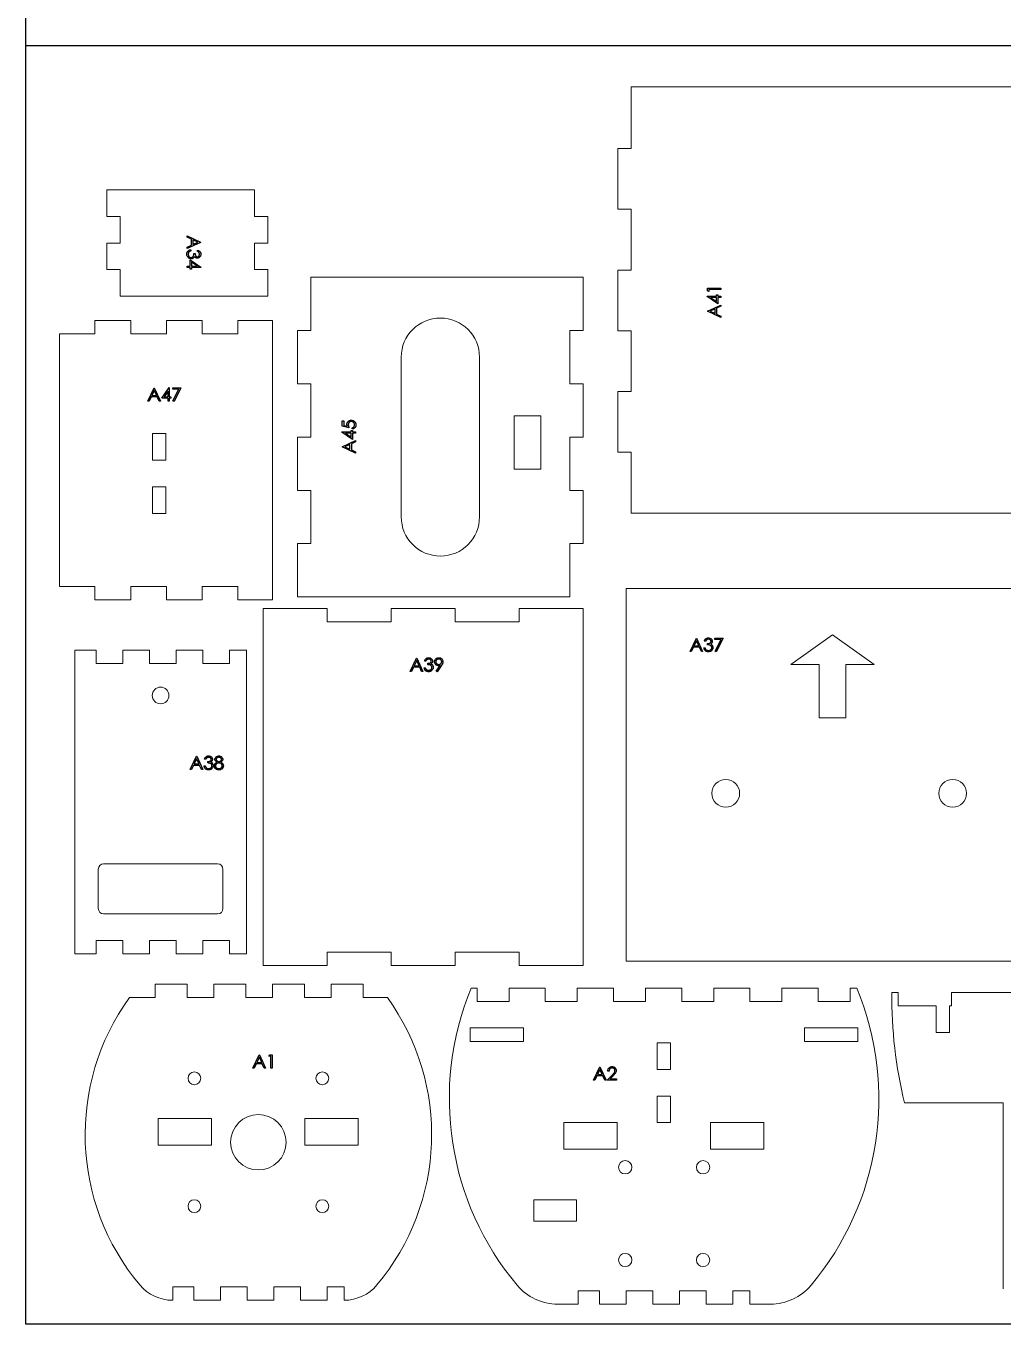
# Model space of a CAD drawing. Header units: inches. Extents: x -8.2 to 63.9, y 0 to 24.
# Drawn here: x 0 to 9.16, y 0 to 12.18 of the extents above; entities that cross this region are included whole.
import ezdxf

# ---------------------------------------------------------------- set-up
doc = ezdxf.new("R2010")
doc.units = ezdxf.units.IN
doc.header["$MEASUREMENT"] = 0

msp = doc.modelspace()

# ---------------------------------------------------------------- linework, layer by layer
for p, q in [((0, 0), (0, 24)), ((0, 12), (48, 12)), ((48, 0), (0, 0))]:
    msp.add_line(p, q)
at = {"color": 1, "linetype": 'Continuous', "lineweight": 15}
for p, q in [((5.677, 11.611), (5.677, 11.031)), ((9.597, 11.611), (5.677, 11.611)), ((5.677, 11.031), (5.552, 11.031)), ((5.552, 10.462), (5.552, 11.031)), ((0.76, 10.645), (2.145, 10.645)), ((0.76, 10.395), (0.76, 10.645)), ((2.145, 10.395), (2.145, 10.645)), ((0.76, 10.395), (0.885, 10.395)), ((0.885, 10.395), (0.885, 10.145)), ((2.27, 10.395), (2.145, 10.395)), ((2.27, 10.395), (2.27, 10.145)), ((5.552, 10.462), (5.677, 10.462)), ((5.677, 10.462), (5.677, 9.891)), ((0.76, 9.895), (0.76, 10.145)), ((0.885, 10.145), (0.76, 10.145)), ((2.145, 10.145), (2.27, 10.145)), ((2.145, 9.895), (2.145, 10.145)), ((0.76, 9.895), (0.885, 9.895)), ((0.885, 9.895), (0.885, 9.645)), ((2.27, 9.895), (2.145, 9.895)), ((2.27, 9.895), (2.27, 9.645)), ((5.677, 9.891), (5.552, 9.891)), ((5.552, 9.322), (5.552, 9.891)), ((2.673, 9.824), (2.673, 9.324)), ((5.225, 9.824), (2.673, 9.824)), ((5.225, 9.824), (5.225, 9.324)), ((0.885, 9.645), (2.27, 9.645)), ((0.647, 9.417), (0.647, 9.292)), ((0.647, 9.417), (0.983, 9.417)), ((0.983, 9.292), (0.983, 9.417)), ((1.317, 9.417), (1.317, 9.292)), ((1.317, 9.417), (1.653, 9.417)), ((1.653, 9.292), (1.653, 9.417)), ((1.987, 9.417), (1.987, 9.292)), ((1.987, 9.417), (2.313, 9.417)), ((2.313, 9.417), (2.313, 6.796)), ((0.313, 9.292), (0.313, 6.921)), ((0.647, 9.292), (0.313, 9.292)), ((1.317, 9.292), (0.983, 9.292)), ((1.987, 9.292), (1.653, 9.292)), ((2.673, 9.324), (2.548, 9.324)), ((2.548, 8.824), (2.548, 9.324)), ((5.1, 9.324), (5.225, 9.324)), ((5.1, 8.824), (5.1, 9.324)), ((5.552, 9.322), (5.677, 9.322)), ((5.677, 9.322), (5.677, 8.751)), ((3.519, 7.574), (3.519, 9.074)), ((4.254, 9.074), (4.254, 7.574)), ((2.548, 8.824), (2.673, 8.824)), ((2.673, 8.824), (2.673, 8.324)), ((5.225, 8.824), (5.1, 8.824)), ((5.225, 8.824), (5.225, 8.324)), ((5.677, 8.751), (5.552, 8.751)), ((5.552, 8.182), (5.552, 8.751)), ((4.83, 8.522), (4.58, 8.522)), ((4.58, 8.522), (4.58, 8.022)), ((4.83, 8.022), (4.83, 8.522)), ((1.311, 8.356), (1.186, 8.356)), ((1.186, 8.356), (1.186, 8.106)), ((1.311, 8.106), (1.311, 8.356)), ((2.673, 8.324), (2.548, 8.324)), ((2.548, 7.824), (2.548, 8.324)), ((5.1, 8.324), (5.225, 8.324)), ((5.1, 7.824), (5.1, 8.324)), ((5.552, 8.182), (5.677, 8.182)), ((5.677, 8.182), (5.677, 7.611)), ((1.186, 8.106), (1.311, 8.106)), ((4.58, 8.022), (4.83, 8.022)), ((1.311, 7.856), (1.186, 7.856)), ((1.186, 7.856), (1.186, 7.606)), ((1.311, 7.606), (1.311, 7.856)), ((2.548, 7.824), (2.673, 7.824)), ((2.673, 7.824), (2.673, 7.324)), ((5.225, 7.824), (5.1, 7.824)), ((5.225, 7.824), (5.225, 7.324)), ((1.186, 7.606), (1.311, 7.606)), ((9.597, 7.611), (5.677, 7.611)), ((2.548, 6.824), (2.548, 7.324)), ((2.673, 7.324), (2.548, 7.324)), ((5.1, 7.324), (5.225, 7.324)), ((5.1, 6.824), (5.1, 7.324)), ((0.313, 6.921), (0.647, 6.921)), ((0.647, 6.921), (0.647, 6.796)), ((0.983, 6.796), (0.983, 6.921)), ((0.983, 6.921), (1.317, 6.921)), ((1.317, 6.921), (1.317, 6.796)), ((1.653, 6.921), (1.987, 6.921)), ((1.653, 6.796), (1.653, 6.921)), ((1.987, 6.921), (1.987, 6.796)), ((5.1, 6.824), (2.548, 6.824)), ((5.629, 6.904), (5.629, 3.404)), ((9.629, 6.904), (5.629, 6.904)), ((0.647, 6.796), (0.983, 6.796)), ((1.317, 6.796), (1.653, 6.796)), ((1.987, 6.796), (2.313, 6.796)), ((2.225, 3.366), (2.225, 6.716)), ((2.225, 6.716), (2.825, 6.716)), ((2.825, 6.716), (2.825, 6.591)), ((3.425, 6.591), (3.425, 6.716)), ((3.425, 6.716), (4.025, 6.716)), ((4.025, 6.716), (4.025, 6.591)), ((4.625, 6.591), (4.625, 6.716)), ((4.625, 6.716), (5.225, 6.716)), ((5.225, 3.366), (5.225, 6.716)), ((2.825, 6.591), (3.425, 6.591)), ((4.025, 6.591), (4.625, 6.591)), ((7.564, 6.467), (7.173, 6.188)), ((7.956, 6.188), (7.564, 6.467)), ((0.458, 6.324), (0.458, 3.474)), ((0.458, 6.324), (0.658, 6.324)), ((0.658, 6.199), (0.658, 6.324)), ((0.908, 6.324), (0.908, 6.199)), ((0.908, 6.324), (1.158, 6.324)), ((1.158, 6.199), (1.158, 6.324)), ((1.408, 6.324), (1.408, 6.199)), ((1.408, 6.324), (1.658, 6.324)), ((1.658, 6.199), (1.658, 6.324)), ((1.908, 6.324), (1.908, 6.199)), ((1.908, 6.324), (2.068, 6.324)), ((2.068, 6.324), (2.068, 3.474)), ((0.908, 6.199), (0.658, 6.199)), ((1.408, 6.199), (1.158, 6.199)), ((1.908, 6.199), (1.658, 6.199)), ((7.173, 6.188), (7.439, 6.188)), ((7.439, 6.188), (7.439, 5.688)), ((7.689, 5.688), (7.689, 6.188)), ((7.689, 6.188), (7.956, 6.188)), ((7.439, 5.688), (7.689, 5.688)), ((0.678, 3.899), (0.678, 4.269)), ((0.728, 4.319), (1.798, 4.319)), ((1.848, 4.269), (1.848, 3.899)), ((1.798, 3.849), (0.728, 3.849)), ((0.658, 3.599), (0.908, 3.599)), ((0.658, 3.474), (0.658, 3.599)), ((0.908, 3.599), (0.908, 3.474)), ((1.158, 3.599), (1.408, 3.599)), ((1.158, 3.474), (1.158, 3.599)), ((1.408, 3.599), (1.408, 3.474)), ((1.658, 3.599), (1.908, 3.599)), ((1.658, 3.474), (1.658, 3.599)), ((1.908, 3.599), (1.908, 3.474)), ((0.658, 3.474), (0.458, 3.474)), ((1.158, 3.474), (0.908, 3.474)), ((1.658, 3.474), (1.408, 3.474)), ((2.068, 3.474), (1.908, 3.474)), ((3.425, 3.491), (2.825, 3.491)), ((2.825, 3.491), (2.825, 3.366)), ((3.425, 3.366), (3.425, 3.491)), ((4.625, 3.491), (4.025, 3.491)), ((4.025, 3.491), (4.025, 3.366)), ((4.625, 3.366), (4.625, 3.491)), ((2.225, 3.366), (2.825, 3.366)), ((3.425, 3.366), (4.025, 3.366)), ((4.625, 3.366), (5.225, 3.366)), ((9.629, 3.404), (5.629, 3.404)), ((1.213, 3.064), (1.213, 3.189)), ((1.513, 3.189), (1.213, 3.189)), ((1.513, 3.189), (1.513, 3.064)), ((1.763, 3.064), (1.763, 3.189)), ((2.063, 3.189), (1.763, 3.189)), ((2.063, 3.189), (2.063, 3.064)), ((2.313, 3.064), (2.313, 3.189)), ((2.613, 3.189), (2.313, 3.189)), ((2.613, 3.189), (2.613, 3.064)), ((2.863, 3.064), (2.863, 3.189)), ((3.163, 3.189), (2.863, 3.189)), ((3.163, 3.189), (3.163, 3.064)), ((0.971, 3.064), (1.213, 3.064)), ((1.513, 3.064), (1.763, 3.064)), ((2.063, 3.064), (2.313, 3.064)), ((2.613, 3.064), (2.863, 3.064)), ((3.163, 3.064), (3.39, 3.064)), ((4.231, 3.152), (4.176, 3.152)), ((4.231, 3.152), (4.231, 3.027)), ((4.531, 3.027), (4.531, 3.152)), ((4.871, 3.152), (4.531, 3.152)), ((4.871, 3.152), (4.871, 3.027)), ((5.171, 3.027), (5.171, 3.152)), ((5.511, 3.152), (5.171, 3.152)), ((5.511, 3.152), (5.511, 3.027)), ((5.811, 3.027), (5.811, 3.152)), ((6.151, 3.152), (5.811, 3.152)), ((6.151, 3.152), (6.151, 3.027)), ((6.451, 3.027), (6.451, 3.152)), ((6.791, 3.152), (6.451, 3.152)), ((6.791, 3.152), (6.791, 3.027)), ((7.091, 3.027), (7.091, 3.152)), ((7.431, 3.152), (7.091, 3.152)), ((7.431, 3.152), (7.431, 3.027)), ((7.731, 3.027), (7.731, 3.152)), ((7.794, 3.152), (7.731, 3.152)), ((8.18, 3.112), (8.122, 3.112)), ((8.18, 3.112), (8.18, 2.987)), ((8.68, 2.987), (8.68, 3.112)), ((9.27, 3.112), (8.68, 3.112)), ((4.231, 3.027), (4.531, 3.027)), ((4.871, 3.027), (5.171, 3.027)), ((5.511, 3.027), (5.811, 3.027)), ((6.151, 3.027), (6.451, 3.027)), ((6.791, 3.027), (7.091, 3.027)), ((7.431, 3.027), (7.731, 3.027)), ((8.18, 2.987), (8.537, 2.987)), ((8.537, 2.737), (8.537, 2.987)), ((8.662, 2.987), (8.662, 2.737)), ((8.662, 2.987), (8.68, 2.987)), ((4.167, 2.779), (4.667, 2.779)), ((4.167, 2.653), (4.167, 2.779)), ((4.667, 2.779), (4.667, 2.653)), ((7.304, 2.779), (7.804, 2.779)), ((7.304, 2.653), (7.304, 2.779)), ((7.804, 2.779), (7.804, 2.653)), ((8.662, 2.737), (8.537, 2.737)), ((4.667, 2.653), (4.167, 2.653)), ((6.046, 2.64), (5.921, 2.64)), ((5.921, 2.64), (5.921, 2.39)), ((6.046, 2.39), (6.046, 2.64)), ((7.804, 2.653), (7.304, 2.653)), ((5.921, 2.39), (6.046, 2.39)), ((6.046, 2.14), (5.921, 2.14)), ((5.921, 2.14), (5.921, 1.89)), ((6.046, 1.89), (6.046, 2.14)), ((9.102, 2.076), (8.24, 2.076)), ((9.165, 2.076), (9.102, 2.076)), ((9.165, 2.076), (9.165, 0.33)), ((1.741, 1.929), (1.241, 1.929)), ((1.241, 1.929), (1.241, 1.679)), ((1.741, 1.679), (1.741, 1.929)), ((3.116, 1.929), (2.616, 1.929)), ((2.616, 1.929), (2.616, 1.679)), ((3.116, 1.679), (3.116, 1.929)), ((5.046, 1.892), (5.546, 1.892)), ((5.046, 1.642), (5.046, 1.892)), ((5.546, 1.892), (5.546, 1.642)), ((5.921, 1.89), (6.046, 1.89)), ((6.421, 1.892), (6.921, 1.892)), ((6.421, 1.642), (6.421, 1.892)), ((6.921, 1.892), (6.921, 1.642)), ((1.241, 1.679), (1.741, 1.679)), ((2.616, 1.679), (3.116, 1.679)), ((5.546, 1.642), (5.046, 1.642)), ((6.921, 1.642), (6.421, 1.642)), ((5.165, 1.166), (4.765, 1.166)), ((4.765, 1.166), (4.765, 0.966)), ((5.165, 0.966), (5.165, 1.166)), ((4.765, 0.966), (5.165, 0.966)), ((1.576, 0.348), (1.376, 0.348)), ((1.376, 0.348), (1.376, 0.223)), ((1.576, 0.223), (1.576, 0.348)), ((2.075, 0.348), (1.826, 0.348)), ((1.826, 0.348), (1.826, 0.223)), ((2.075, 0.223), (2.075, 0.348)), ((2.576, 0.348), (2.326, 0.348)), ((2.326, 0.348), (2.326, 0.223)), ((2.576, 0.223), (2.576, 0.348)), ((2.985, 0.348), (2.826, 0.348)), ((2.826, 0.348), (2.826, 0.223)), ((2.985, 0.223), (2.985, 0.348)), ((5.181, 0.311), (5.381, 0.311)), ((5.181, 0.186), (5.181, 0.311)), ((5.381, 0.311), (5.381, 0.186)), ((5.631, 0.311), (5.881, 0.311)), ((5.631, 0.186), (5.631, 0.311)), ((5.881, 0.311), (5.881, 0.186)), ((6.131, 0.311), (6.381, 0.311)), ((6.131, 0.186), (6.131, 0.311)), ((6.381, 0.311), (6.381, 0.186)), ((6.631, 0.311), (6.79, 0.311)), ((6.631, 0.186), (6.631, 0.311)), ((6.79, 0.311), (6.79, 0.186)), ((1.576, 0.223), (1.826, 0.223)), ((2.075, 0.223), (2.326, 0.223)), ((2.576, 0.223), (2.826, 0.223)), ((4.988, 0.186), (5.181, 0.186)), ((5.381, 0.186), (5.631, 0.186)), ((5.881, 0.186), (6.131, 0.186)), ((6.381, 0.186), (6.631, 0.186)), ((6.79, 0.186), (6.983, 0.186))]:
    msp.add_line(p, q, dxfattribs=at)
at = {"color": 3, "linetype": 'Continuous', "flags": 128}
for points in [[(1.637, 10.151), (1.512, 10.093), (1.512, 10.093), (1.512, 10.105), (1.512, 10.105), (1.552, 10.124), (1.552, 10.124), (1.552, 10.181), (1.552, 10.181), (1.512, 10.2), (1.512, 10.2), (1.512, 10.212), (1.512, 10.212), (1.637, 10.153), (1.637, 10.153), (1.637, 10.151)], [(1.613, 10.152), (1.565, 10.175), (1.565, 10.175), (1.565, 10.13), (1.565, 10.13), (1.613, 10.152)], [(1.608, 10.066), (1.608, 10.077), (1.608, 10.077), (1.612, 10.076), (1.615, 10.075), (1.619, 10.074), (1.622, 10.072), (1.625, 10.07), (1.627, 10.068), (1.63, 10.066), (1.632, 10.064), (1.634, 10.061), (1.636, 10.058), (1.637, 10.056), (1.638, 10.053), (1.639, 10.05), (1.64, 10.047), (1.64, 10.043), (1.64, 10.04), (1.64, 10.04), (1.64, 10.035), (1.639, 10.03), (1.638, 10.026), (1.636, 10.022), (1.633, 10.018), (1.631, 10.014), (1.627, 10.011), (1.624, 10.008), (1.62, 10.006), (1.616, 10.005), (1.612, 10.004), (1.608, 10.004), (1.608, 10.004), (1.604, 10.004), (1.6, 10.004), (1.597, 10.006), (1.593, 10.007), (1.59, 10.009), (1.587, 10.012), (1.585, 10.015), (1.582, 10.018), (1.582, 10.018), (1.58, 10.014), (1.578, 10.011), (1.575, 10.007), (1.571, 10.005), (1.571, 10.005), (1.569, 10.003), (1.566, 10.001), (1.564, 10), (1.561, 9.999), (1.558, 9.998), (1.555, 9.998), (1.552, 9.997), (1.549, 9.997), (1.549, 9.997), (1.544, 9.997), (1.539, 9.999), (1.534, 10), (1.529, 10.003), (1.524, 10.006), (1.52, 10.01), (1.517, 10.014), (1.514, 10.018), (1.512, 10.023), (1.51, 10.029), (1.509, 10.034), (1.509, 10.04), (1.509, 10.04), (1.509, 10.044), (1.509, 10.048), (1.51, 10.052), (1.511, 10.055), (1.513, 10.059), (1.514, 10.062), (1.516, 10.065), (1.518, 10.068), (1.521, 10.07), (1.523, 10.073), (1.527, 10.075), (1.53, 10.077), (1.533, 10.079), (1.537, 10.08), (1.541, 10.081), (1.546, 10.082), (1.546, 10.082), (1.546, 10.071), (1.546, 10.071), (1.543, 10.07), (1.54, 10.069), (1.538, 10.068), (1.535, 10.067), (1.533, 10.065), (1.532, 10.064), (1.53, 10.063), (1.528, 10.061), (1.528, 10.061), (1.527, 10.059), (1.526, 10.057), (1.524, 10.054), (1.523, 10.052), (1.523, 10.049), (1.522, 10.046), (1.522, 10.043), (1.522, 10.04), (1.522, 10.04), (1.522, 10.037), (1.522, 10.033), (1.523, 10.03), (1.524, 10.027), (1.525, 10.024), (1.526, 10.022), (1.528, 10.019), (1.53, 10.017), (1.532, 10.015), (1.534, 10.013), (1.536, 10.012), (1.538, 10.011), (1.541, 10.01), (1.543, 10.009), (1.546, 10.008), (1.548, 10.008), (1.548, 10.008), (1.552, 10.009), (1.555, 10.009), (1.558, 10.011), (1.561, 10.013), (1.564, 10.015), (1.567, 10.018), (1.569, 10.021), (1.571, 10.024), (1.571, 10.026), (1.572, 10.028), (1.573, 10.031), (1.573, 10.034), (1.574, 10.037), (1.574, 10.04), (1.574, 10.043), (1.575, 10.047), (1.575, 10.047), (1.587, 10.047), (1.587, 10.047), (1.588, 10.042), (1.588, 10.038), (1.589, 10.034), (1.59, 10.03), (1.592, 10.026), (1.594, 10.023), (1.596, 10.02), (1.598, 10.018), (1.6, 10.017), (1.603, 10.016), (1.605, 10.015), (1.608, 10.015), (1.608, 10.015), (1.61, 10.015), (1.612, 10.015), (1.614, 10.016), (1.615, 10.017), (1.617, 10.018), (1.619, 10.019), (1.62, 10.02), (1.622, 10.022), (1.623, 10.024), (1.624, 10.026), (1.625, 10.028), (1.626, 10.03), (1.627, 10.032), (1.627, 10.035), (1.627, 10.037), (1.627, 10.04), (1.627, 10.04), (1.627, 10.044), (1.626, 10.048), (1.625, 10.052), (1.623, 10.055), (1.622, 10.057), (1.621, 10.058), (1.619, 10.06), (1.617, 10.061), (1.615, 10.062), (1.613, 10.064), (1.611, 10.065), (1.608, 10.066)], [(1.64, 9.918), (1.64, 9.915), (1.64, 9.915), (1.554, 9.915), (1.554, 9.915), (1.554, 9.901), (1.554, 9.901), (1.541, 9.901), (1.541, 9.901), (1.541, 9.915), (1.541, 9.915), (1.512, 9.915), (1.512, 9.915), (1.512, 9.927), (1.512, 9.927), (1.541, 9.927), (1.541, 9.927), (1.541, 9.986), (1.541, 9.986), (1.64, 9.918)], [(1.554, 9.927), (1.608, 9.927), (1.608, 9.927), (1.554, 9.964), (1.554, 9.964), (1.554, 9.927)], [(6.39, 9.643), (6.39, 9.645), (6.39, 9.645), (6.477, 9.645), (6.477, 9.645), (6.477, 9.659), (6.477, 9.659), (6.489, 9.659), (6.489, 9.659), (6.489, 9.645), (6.489, 9.645), (6.518, 9.645), (6.518, 9.645), (6.518, 9.634), (6.518, 9.634), (6.489, 9.634), (6.489, 9.634), (6.489, 9.574), (6.489, 9.574), (6.39, 9.643)], [(6.393, 9.697), (6.393, 9.72), (6.393, 9.72), (6.518, 9.72), (6.518, 9.72), (6.518, 9.709), (6.518, 9.709), (6.406, 9.709), (6.406, 9.709), (6.406, 9.69), (6.406, 9.69), (6.393, 9.697)], [(6.477, 9.634), (6.422, 9.634), (6.422, 9.634), (6.477, 9.596), (6.477, 9.596), (6.477, 9.634)], [(6.393, 9.506), (6.518, 9.563), (6.518, 9.563), (6.518, 9.551), (6.518, 9.551), (6.478, 9.533), (6.478, 9.533), (6.478, 9.476), (6.478, 9.476), (6.518, 9.457), (6.518, 9.457), (6.518, 9.445), (6.518, 9.445), (6.393, 9.504), (6.393, 9.504), (6.393, 9.506)], [(6.418, 9.505), (6.465, 9.482), (6.465, 9.482), (6.465, 9.527), (6.465, 9.527), (6.418, 9.505)], [(1.204, 8.785), (1.262, 8.66), (1.262, 8.66), (1.25, 8.66), (1.25, 8.66), (1.231, 8.7), (1.231, 8.7), (1.175, 8.7), (1.175, 8.7), (1.156, 8.66), (1.156, 8.66), (1.144, 8.66), (1.144, 8.66), (1.203, 8.785), (1.203, 8.785), (1.204, 8.785)], [(1.342, 8.789), (1.344, 8.789), (1.344, 8.789), (1.344, 8.702), (1.344, 8.702), (1.358, 8.702), (1.358, 8.702), (1.358, 8.689), (1.358, 8.689), (1.344, 8.689), (1.344, 8.689), (1.344, 8.66), (1.344, 8.66), (1.333, 8.66), (1.333, 8.66), (1.333, 8.689), (1.333, 8.689), (1.273, 8.689), (1.273, 8.689), (1.342, 8.789)], [(1.378, 8.785), (1.454, 8.785), (1.454, 8.785), (1.389, 8.657), (1.389, 8.657), (1.379, 8.663), (1.379, 8.663), (1.435, 8.773), (1.435, 8.773), (1.378, 8.773), (1.378, 8.773), (1.378, 8.785)], [(1.203, 8.761), (1.181, 8.713), (1.181, 8.713), (1.226, 8.713), (1.226, 8.713), (1.203, 8.761)], [(1.333, 8.702), (1.333, 8.756), (1.333, 8.756), (1.295, 8.702), (1.295, 8.702), (1.333, 8.702)], [(2.967, 8.476), (2.98, 8.476), (2.98, 8.476), (2.98, 8.434), (2.98, 8.434), (3.013, 8.427), (3.013, 8.427), (3.012, 8.431), (3.011, 8.435), (3.01, 8.439), (3.01, 8.442), (3.01, 8.442), (3.01, 8.446), (3.011, 8.45), (3.012, 8.454), (3.013, 8.458), (3.015, 8.461), (3.017, 8.464), (3.019, 8.467), (3.022, 8.47), (3.025, 8.473), (3.028, 8.475), (3.031, 8.477), (3.035, 8.478), (3.039, 8.48), (3.043, 8.481), (3.047, 8.481), (3.051, 8.481), (3.051, 8.481), (3.054, 8.481), (3.057, 8.481), (3.06, 8.48), (3.063, 8.48), (3.066, 8.479), (3.069, 8.478), (3.071, 8.477), (3.074, 8.476), (3.076, 8.474), (3.079, 8.472), (3.081, 8.471), (3.083, 8.469), (3.085, 8.467), (3.087, 8.465), (3.088, 8.462), (3.09, 8.46), (3.091, 8.458), (3.092, 8.455), (3.093, 8.452), (3.094, 8.45), (3.094, 8.447), (3.095, 8.444), (3.095, 8.441), (3.095, 8.438), (3.095, 8.438), (3.095, 8.434), (3.095, 8.43), (3.094, 8.427), (3.093, 8.424), (3.091, 8.42), (3.09, 8.418), (3.088, 8.415), (3.085, 8.412), (3.083, 8.409), (3.08, 8.407), (3.077, 8.405), (3.074, 8.404), (3.071, 8.402), (3.067, 8.401), (3.064, 8.4), (3.06, 8.4), (3.06, 8.4), (3.06, 8.411), (3.06, 8.411), (3.063, 8.412), (3.067, 8.413), (3.07, 8.414), (3.072, 8.416), (3.074, 8.418), (3.076, 8.42), (3.078, 8.423), (3.08, 8.426), (3.081, 8.429), (3.082, 8.432), (3.082, 8.435), (3.082, 8.438), (3.082, 8.438), (3.082, 8.441), (3.082, 8.445), (3.081, 8.448), (3.08, 8.45), (3.079, 8.453), (3.077, 8.456), (3.075, 8.458), (3.073, 8.461), (3.071, 8.463), (3.068, 8.465), (3.066, 8.466), (3.063, 8.468), (3.06, 8.469), (3.057, 8.469), (3.054, 8.47), (3.051, 8.47), (3.051, 8.47), (3.048, 8.47), (3.045, 8.47), (3.042, 8.469), (3.04, 8.468), (3.037, 8.467), (3.035, 8.465), (3.033, 8.464), (3.031, 8.462), (3.029, 8.46), (3.027, 8.457), (3.026, 8.455), (3.025, 8.452), (3.024, 8.449), (3.024, 8.446), (3.023, 8.443), (3.023, 8.44), (3.023, 8.44), (3.023, 8.437), (3.023, 8.434), (3.024, 8.431), (3.025, 8.427), (3.026, 8.424), (3.027, 8.42), (3.028, 8.416), (3.029, 8.412), (3.029, 8.412), (2.967, 8.425), (2.967, 8.425), (2.967, 8.476)], [(2.964, 8.37), (2.964, 8.372), (2.964, 8.372), (3.05, 8.372), (3.05, 8.372), (3.05, 8.387), (3.05, 8.387), (3.063, 8.387), (3.063, 8.387), (3.063, 8.372), (3.063, 8.372), (3.092, 8.372), (3.092, 8.372), (3.092, 8.361), (3.092, 8.361), (3.063, 8.361), (3.063, 8.361), (3.063, 8.302), (3.063, 8.302), (2.964, 8.37)], [(2.967, 8.233), (3.092, 8.291), (3.092, 8.291), (3.092, 8.278), (3.092, 8.278), (3.052, 8.26), (3.052, 8.26), (3.052, 8.203), (3.052, 8.203), (3.092, 8.184), (3.092, 8.184), (3.092, 8.172), (3.092, 8.172), (2.967, 8.231), (2.967, 8.231), (2.967, 8.233)], [(3.05, 8.361), (2.996, 8.361), (2.996, 8.361), (3.05, 8.324), (3.05, 8.324), (3.05, 8.361)], [(2.991, 8.232), (3.039, 8.209), (3.039, 8.209), (3.039, 8.254), (3.039, 8.254), (2.991, 8.232)], [(6.29, 6.436), (6.347, 6.311), (6.347, 6.311), (6.335, 6.311), (6.335, 6.311), (6.317, 6.351), (6.317, 6.351), (6.26, 6.351), (6.26, 6.351), (6.241, 6.311), (6.241, 6.311), (6.229, 6.311), (6.229, 6.311), (6.288, 6.436), (6.288, 6.436), (6.29, 6.436)], [(6.289, 6.412), (6.266, 6.364), (6.266, 6.364), (6.311, 6.364), (6.311, 6.364), (6.289, 6.412)], [(6.375, 6.408), (6.363, 6.408), (6.363, 6.408), (6.364, 6.411), (6.366, 6.415), (6.367, 6.418), (6.369, 6.421), (6.37, 6.424), (6.372, 6.427), (6.375, 6.429), (6.377, 6.431), (6.38, 6.433), (6.382, 6.435), (6.385, 6.436), (6.388, 6.438), (6.391, 6.438), (6.394, 6.439), (6.397, 6.439), (6.401, 6.44), (6.401, 6.44), (6.406, 6.439), (6.41, 6.438), (6.415, 6.437), (6.419, 6.435), (6.423, 6.433), (6.427, 6.43), (6.43, 6.427), (6.432, 6.423), (6.434, 6.419), (6.436, 6.415), (6.437, 6.411), (6.437, 6.407), (6.437, 6.407), (6.437, 6.403), (6.436, 6.399), (6.435, 6.396), (6.433, 6.393), (6.431, 6.389), (6.429, 6.387), (6.426, 6.384), (6.423, 6.381), (6.423, 6.381), (6.426, 6.379), (6.43, 6.377), (6.433, 6.374), (6.436, 6.371), (6.436, 6.371), (6.438, 6.368), (6.439, 6.366), (6.441, 6.363), (6.442, 6.36), (6.443, 6.357), (6.443, 6.355), (6.443, 6.352), (6.444, 6.349), (6.444, 6.349), (6.443, 6.343), (6.442, 6.338), (6.44, 6.333), (6.438, 6.328), (6.435, 6.324), (6.431, 6.32), (6.427, 6.316), (6.422, 6.313), (6.417, 6.311), (6.412, 6.31), (6.406, 6.309), (6.4, 6.308), (6.4, 6.308), (6.396, 6.308), (6.392, 6.309), (6.389, 6.31), (6.385, 6.311), (6.382, 6.312), (6.379, 6.313), (6.376, 6.315), (6.373, 6.318), (6.37, 6.32), (6.368, 6.323), (6.366, 6.326), (6.364, 6.329), (6.362, 6.333), (6.361, 6.337), (6.36, 6.341), (6.359, 6.345), (6.359, 6.345), (6.37, 6.345), (6.37, 6.345), (6.371, 6.342), (6.372, 6.339), (6.373, 6.337), (6.374, 6.335), (6.375, 6.333), (6.377, 6.331), (6.378, 6.329), (6.38, 6.328), (6.38, 6.328), (6.382, 6.326), (6.384, 6.325), (6.386, 6.324), (6.389, 6.323), (6.392, 6.322), (6.394, 6.321), (6.397, 6.321), (6.401, 6.321), (6.401, 6.321), (6.404, 6.321), (6.407, 6.322), (6.411, 6.322), (6.413, 6.323), (6.416, 6.324), (6.419, 6.325), (6.421, 6.327), (6.424, 6.329), (6.426, 6.331), (6.427, 6.333), (6.429, 6.335), (6.43, 6.338), (6.431, 6.34), (6.432, 6.342), (6.432, 6.345), (6.432, 6.347), (6.432, 6.347), (6.432, 6.351), (6.431, 6.354), (6.43, 6.358), (6.428, 6.361), (6.426, 6.364), (6.423, 6.366), (6.42, 6.368), (6.416, 6.37), (6.414, 6.371), (6.412, 6.371), (6.41, 6.372), (6.407, 6.373), (6.404, 6.373), (6.401, 6.373), (6.398, 6.374), (6.394, 6.374), (6.394, 6.374), (6.394, 6.387), (6.394, 6.387), (6.399, 6.387), (6.403, 6.387), (6.407, 6.388), (6.411, 6.39), (6.415, 6.391), (6.418, 6.393), (6.42, 6.395), (6.422, 6.397), (6.424, 6.4), (6.425, 6.402), (6.426, 6.405), (6.426, 6.407), (6.426, 6.407), (6.426, 6.409), (6.425, 6.411), (6.425, 6.413), (6.424, 6.415), (6.423, 6.416), (6.422, 6.418), (6.42, 6.419), (6.419, 6.421), (6.417, 6.422), (6.415, 6.423), (6.413, 6.424), (6.411, 6.425), (6.408, 6.426), (6.406, 6.426), (6.403, 6.427), (6.401, 6.427), (6.401, 6.427), (6.397, 6.426), (6.393, 6.426), (6.389, 6.424), (6.386, 6.422), (6.384, 6.421), (6.382, 6.42), (6.381, 6.418), (6.38, 6.416), (6.378, 6.415), (6.377, 6.412), (6.376, 6.41), (6.375, 6.408)], [(6.463, 6.436), (6.54, 6.436), (6.54, 6.436), (6.474, 6.308), (6.474, 6.308), (6.464, 6.314), (6.464, 6.314), (6.521, 6.424), (6.521, 6.424), (6.463, 6.424), (6.463, 6.424), (6.463, 6.436)], [(3.666, 6.25), (3.723, 6.125), (3.723, 6.125), (3.711, 6.125), (3.711, 6.125), (3.693, 6.165), (3.693, 6.165), (3.636, 6.165), (3.636, 6.165), (3.617, 6.125), (3.617, 6.125), (3.605, 6.125), (3.605, 6.125), (3.664, 6.25), (3.664, 6.25), (3.666, 6.25)], [(3.665, 6.226), (3.642, 6.178), (3.642, 6.178), (3.687, 6.178), (3.687, 6.178), (3.665, 6.226)], [(3.751, 6.221), (3.739, 6.221), (3.739, 6.221), (3.74, 6.225), (3.742, 6.229), (3.743, 6.232), (3.745, 6.235), (3.746, 6.238), (3.748, 6.24), (3.751, 6.243), (3.753, 6.245), (3.755, 6.247), (3.758, 6.249), (3.761, 6.25), (3.764, 6.251), (3.767, 6.252), (3.77, 6.253), (3.773, 6.253), (3.777, 6.253), (3.777, 6.253), (3.781, 6.253), (3.786, 6.252), (3.791, 6.251), (3.795, 6.249), (3.799, 6.246), (3.803, 6.244), (3.806, 6.24), (3.808, 6.237), (3.81, 6.233), (3.812, 6.229), (3.813, 6.225), (3.813, 6.221), (3.813, 6.221), (3.813, 6.217), (3.812, 6.213), (3.811, 6.21), (3.809, 6.206), (3.807, 6.203), (3.805, 6.2), (3.802, 6.198), (3.799, 6.195), (3.799, 6.195), (3.802, 6.193), (3.806, 6.191), (3.809, 6.188), (3.812, 6.185), (3.812, 6.185), (3.814, 6.182), (3.815, 6.179), (3.817, 6.177), (3.818, 6.174), (3.818, 6.171), (3.819, 6.168), (3.819, 6.165), (3.82, 6.162), (3.82, 6.162), (3.819, 6.157), (3.818, 6.152), (3.816, 6.147), (3.814, 6.142), (3.811, 6.138), (3.807, 6.134), (3.803, 6.13), (3.798, 6.127), (3.793, 6.125), (3.788, 6.123), (3.782, 6.122), (3.776, 6.122), (3.776, 6.122), (3.772, 6.122), (3.768, 6.123), (3.765, 6.123), (3.761, 6.124), (3.758, 6.126), (3.755, 6.127), (3.752, 6.129), (3.749, 6.131), (3.746, 6.134), (3.744, 6.137), (3.742, 6.14), (3.74, 6.143), (3.738, 6.146), (3.737, 6.15), (3.736, 6.154), (3.735, 6.159), (3.735, 6.159), (3.746, 6.159), (3.746, 6.159), (3.747, 6.156), (3.748, 6.153), (3.749, 6.151), (3.75, 6.149), (3.751, 6.146), (3.753, 6.145), (3.754, 6.143), (3.756, 6.142), (3.756, 6.142), (3.758, 6.14), (3.76, 6.139), (3.762, 6.137), (3.765, 6.137), (3.768, 6.136), (3.77, 6.135), (3.773, 6.135), (3.776, 6.135), (3.776, 6.135), (3.78, 6.135), (3.783, 6.135), (3.786, 6.136), (3.789, 6.137), (3.792, 6.138), (3.795, 6.139), (3.797, 6.141), (3.8, 6.143), (3.802, 6.145), (3.803, 6.147), (3.805, 6.149), (3.806, 6.151), (3.807, 6.154), (3.808, 6.156), (3.808, 6.159), (3.808, 6.161), (3.808, 6.161), (3.808, 6.165), (3.807, 6.168), (3.806, 6.171), (3.804, 6.174), (3.802, 6.177), (3.799, 6.18), (3.796, 6.182), (3.792, 6.184), (3.79, 6.185), (3.788, 6.185), (3.786, 6.186), (3.783, 6.186), (3.78, 6.187), (3.777, 6.187), (3.774, 6.187), (3.77, 6.188), (3.77, 6.188), (3.77, 6.201), (3.77, 6.201), (3.774, 6.201), (3.779, 6.201), (3.783, 6.202), (3.787, 6.203), (3.791, 6.205), (3.794, 6.207), (3.796, 6.209), (3.798, 6.211), (3.8, 6.213), (3.801, 6.216), (3.802, 6.218), (3.802, 6.221), (3.802, 6.221), (3.802, 6.223), (3.801, 6.225), (3.801, 6.227), (3.8, 6.228), (3.799, 6.23), (3.798, 6.232), (3.796, 6.233), (3.795, 6.235), (3.793, 6.236), (3.791, 6.237), (3.789, 6.238), (3.787, 6.239), (3.784, 6.24), (3.782, 6.24), (3.779, 6.24), (3.777, 6.241), (3.777, 6.241), (3.773, 6.24), (3.769, 6.239), (3.765, 6.238), (3.761, 6.236), (3.76, 6.235), (3.758, 6.234), (3.757, 6.232), (3.756, 6.23), (3.754, 6.228), (3.753, 6.226), (3.752, 6.224), (3.751, 6.221)], [(3.858, 6.122), (3.849, 6.128), (3.849, 6.128), (3.884, 6.179), (3.884, 6.179), (3.877, 6.178), (3.871, 6.178), (3.871, 6.178), (3.867, 6.178), (3.863, 6.179), (3.859, 6.18), (3.856, 6.181), (3.853, 6.182), (3.849, 6.184), (3.846, 6.186), (3.843, 6.189), (3.841, 6.192), (3.839, 6.194), (3.837, 6.197), (3.835, 6.201), (3.834, 6.204), (3.833, 6.208), (3.833, 6.211), (3.832, 6.215), (3.832, 6.215), (3.833, 6.22), (3.834, 6.225), (3.835, 6.23), (3.837, 6.234), (3.84, 6.239), (3.844, 6.242), (3.848, 6.245), (3.852, 6.248), (3.857, 6.25), (3.862, 6.252), (3.867, 6.253), (3.872, 6.253), (3.872, 6.253), (3.877, 6.253), (3.882, 6.252), (3.887, 6.251), (3.892, 6.248), (3.896, 6.246), (3.9, 6.242), (3.903, 6.239), (3.906, 6.234), (3.908, 6.23), (3.91, 6.225), (3.911, 6.22), (3.911, 6.215), (3.911, 6.215), (3.911, 6.211), (3.91, 6.207), (3.909, 6.203), (3.908, 6.199), (3.907, 6.197), (3.906, 6.194), (3.905, 6.192), (3.903, 6.189), (3.902, 6.187), (3.9, 6.184), (3.898, 6.181), (3.896, 6.178), (3.896, 6.178), (3.858, 6.122)], [(3.873, 6.191), (3.876, 6.191), (3.878, 6.191), (3.881, 6.192), (3.884, 6.193), (3.886, 6.194), (3.888, 6.195), (3.89, 6.196), (3.892, 6.198), (3.894, 6.2), (3.895, 6.202), (3.897, 6.204), (3.898, 6.206), (3.899, 6.208), (3.899, 6.211), (3.9, 6.213), (3.9, 6.216), (3.9, 6.216), (3.9, 6.218), (3.899, 6.221), (3.899, 6.223), (3.898, 6.225), (3.896, 6.227), (3.895, 6.229), (3.893, 6.231), (3.891, 6.233), (3.889, 6.235), (3.887, 6.236), (3.885, 6.238), (3.882, 6.239), (3.88, 6.24), (3.877, 6.24), (3.874, 6.24), (3.872, 6.241), (3.872, 6.241), (3.869, 6.24), (3.866, 6.24), (3.863, 6.24), (3.861, 6.239), (3.858, 6.238), (3.856, 6.236), (3.854, 6.235), (3.852, 6.233), (3.85, 6.231), (3.848, 6.229), (3.847, 6.227), (3.846, 6.225), (3.845, 6.223), (3.844, 6.221), (3.844, 6.218), (3.844, 6.216), (3.844, 6.216), (3.844, 6.213), (3.844, 6.211), (3.845, 6.208), (3.846, 6.206), (3.847, 6.204), (3.848, 6.202), (3.85, 6.2), (3.852, 6.198), (3.854, 6.196), (3.857, 6.195), (3.859, 6.194), (3.862, 6.193), (3.864, 6.192), (3.867, 6.191), (3.87, 6.191), (3.873, 6.191)], [(1.602, 5.328), (1.659, 5.203), (1.659, 5.203), (1.647, 5.203), (1.647, 5.203), (1.629, 5.243), (1.629, 5.243), (1.572, 5.243), (1.572, 5.243), (1.553, 5.203), (1.553, 5.203), (1.541, 5.203), (1.541, 5.203), (1.6, 5.328), (1.6, 5.328), (1.602, 5.328)], [(1.601, 5.304), (1.578, 5.256), (1.578, 5.256), (1.623, 5.256), (1.623, 5.256), (1.601, 5.304)], [(1.687, 5.3), (1.675, 5.3), (1.675, 5.3), (1.676, 5.303), (1.678, 5.307), (1.679, 5.31), (1.681, 5.313), (1.682, 5.316), (1.684, 5.319), (1.687, 5.321), (1.689, 5.323), (1.692, 5.325), (1.694, 5.327), (1.697, 5.328), (1.7, 5.329), (1.703, 5.33), (1.706, 5.331), (1.709, 5.331), (1.713, 5.332), (1.713, 5.332), (1.718, 5.331), (1.722, 5.33), (1.727, 5.329), (1.731, 5.327), (1.735, 5.325), (1.739, 5.322), (1.742, 5.319), (1.744, 5.315), (1.746, 5.311), (1.748, 5.307), (1.749, 5.303), (1.749, 5.299), (1.749, 5.299), (1.749, 5.295), (1.748, 5.291), (1.747, 5.288), (1.745, 5.285), (1.743, 5.281), (1.741, 5.279), (1.738, 5.276), (1.735, 5.273), (1.735, 5.273), (1.738, 5.271), (1.742, 5.269), (1.745, 5.266), (1.748, 5.263), (1.748, 5.263), (1.75, 5.26), (1.751, 5.258), (1.753, 5.255), (1.754, 5.252), (1.754, 5.249), (1.755, 5.247), (1.755, 5.244), (1.756, 5.241), (1.756, 5.241), (1.755, 5.235), (1.754, 5.23), (1.752, 5.225), (1.75, 5.22), (1.747, 5.216), (1.743, 5.212), (1.739, 5.208), (1.734, 5.205), (1.729, 5.203), (1.724, 5.201), (1.718, 5.2), (1.712, 5.2), (1.712, 5.2), (1.708, 5.2), (1.704, 5.201), (1.701, 5.201), (1.697, 5.203), (1.694, 5.204), (1.691, 5.205), (1.688, 5.207), (1.685, 5.21), (1.682, 5.212), (1.68, 5.215), (1.678, 5.218), (1.676, 5.221), (1.674, 5.225), (1.673, 5.229), (1.672, 5.233), (1.671, 5.237), (1.671, 5.237), (1.682, 5.237), (1.682, 5.237), (1.683, 5.234), (1.684, 5.231), (1.685, 5.229), (1.686, 5.227), (1.687, 5.225), (1.689, 5.223), (1.69, 5.221), (1.692, 5.22), (1.692, 5.22), (1.694, 5.218), (1.696, 5.217), (1.698, 5.216), (1.701, 5.215), (1.704, 5.214), (1.706, 5.213), (1.709, 5.213), (1.712, 5.213), (1.712, 5.213), (1.716, 5.213), (1.719, 5.213), (1.722, 5.214), (1.725, 5.215), (1.728, 5.216), (1.731, 5.217), (1.733, 5.219), (1.736, 5.221), (1.738, 5.223), (1.739, 5.225), (1.741, 5.227), (1.742, 5.229), (1.743, 5.232), (1.744, 5.234), (1.744, 5.237), (1.744, 5.239), (1.744, 5.239), (1.744, 5.243), (1.743, 5.246), (1.742, 5.25), (1.74, 5.253), (1.738, 5.256), (1.735, 5.258), (1.732, 5.26), (1.728, 5.262), (1.726, 5.263), (1.724, 5.263), (1.722, 5.264), (1.719, 5.265), (1.716, 5.265), (1.713, 5.265), (1.71, 5.266), (1.706, 5.266), (1.706, 5.266), (1.706, 5.279), (1.706, 5.279), (1.71, 5.279), (1.715, 5.279), (1.719, 5.28), (1.723, 5.282), (1.727, 5.283), (1.73, 5.285), (1.732, 5.287), (1.734, 5.289), (1.736, 5.292), (1.737, 5.294), (1.738, 5.296), (1.738, 5.299), (1.738, 5.299), (1.738, 5.301), (1.737, 5.303), (1.737, 5.305), (1.736, 5.307), (1.735, 5.308), (1.734, 5.31), (1.732, 5.311), (1.731, 5.313), (1.729, 5.314), (1.727, 5.315), (1.725, 5.316), (1.723, 5.317), (1.72, 5.318), (1.718, 5.318), (1.715, 5.319), (1.713, 5.319), (1.713, 5.319), (1.709, 5.318), (1.705, 5.318), (1.701, 5.316), (1.697, 5.314), (1.696, 5.313), (1.694, 5.312), (1.693, 5.31), (1.692, 5.308), (1.69, 5.307), (1.689, 5.304), (1.688, 5.302), (1.687, 5.3)], [(1.828, 5.273), (1.831, 5.271), (1.833, 5.27), (1.836, 5.268), (1.838, 5.266), (1.841, 5.264), (1.843, 5.262), (1.844, 5.26), (1.846, 5.258), (1.847, 5.256), (1.848, 5.254), (1.849, 5.252), (1.85, 5.25), (1.851, 5.247), (1.851, 5.245), (1.852, 5.242), (1.852, 5.24), (1.852, 5.24), (1.852, 5.236), (1.851, 5.233), (1.85, 5.229), (1.849, 5.226), (1.848, 5.223), (1.846, 5.22), (1.844, 5.217), (1.842, 5.214), (1.842, 5.214), (1.839, 5.211), (1.836, 5.208), (1.832, 5.206), (1.828, 5.204), (1.824, 5.202), (1.819, 5.201), (1.814, 5.2), (1.809, 5.2), (1.809, 5.2), (1.804, 5.2), (1.799, 5.201), (1.795, 5.202), (1.791, 5.203), (1.787, 5.205), (1.784, 5.207), (1.78, 5.209), (1.777, 5.212), (1.775, 5.215), (1.773, 5.218), (1.771, 5.222), (1.769, 5.225), (1.768, 5.228), (1.767, 5.232), (1.767, 5.235), (1.767, 5.239), (1.767, 5.239), (1.767, 5.241), (1.767, 5.244), (1.768, 5.246), (1.768, 5.249), (1.769, 5.251), (1.77, 5.253), (1.771, 5.256), (1.773, 5.258), (1.774, 5.26), (1.776, 5.262), (1.778, 5.264), (1.78, 5.266), (1.783, 5.268), (1.785, 5.27), (1.788, 5.271), (1.791, 5.273), (1.791, 5.273), (1.787, 5.275), (1.783, 5.278), (1.78, 5.281), (1.778, 5.285), (1.776, 5.288), (1.774, 5.292), (1.773, 5.296), (1.773, 5.299), (1.773, 5.299), (1.773, 5.303), (1.774, 5.307), (1.776, 5.311), (1.778, 5.315), (1.781, 5.319), (1.784, 5.322), (1.787, 5.325), (1.791, 5.327), (1.796, 5.329), (1.8, 5.33), (1.805, 5.331), (1.81, 5.332), (1.81, 5.332), (1.815, 5.331), (1.819, 5.33), (1.823, 5.329), (1.828, 5.327), (1.832, 5.325), (1.835, 5.322), (1.838, 5.319), (1.841, 5.315), (1.843, 5.311), (1.844, 5.307), (1.845, 5.303), (1.845, 5.299), (1.845, 5.299), (1.845, 5.295), (1.844, 5.291), (1.843, 5.288), (1.841, 5.284), (1.838, 5.281), (1.835, 5.278), (1.832, 5.275), (1.828, 5.273)], [(1.81, 5.266), (1.807, 5.266), (1.803, 5.265), (1.8, 5.265), (1.797, 5.264), (1.795, 5.263), (1.792, 5.261), (1.789, 5.26), (1.787, 5.258), (1.785, 5.256), (1.783, 5.253), (1.782, 5.251), (1.78, 5.249), (1.779, 5.246), (1.779, 5.244), (1.778, 5.241), (1.778, 5.238), (1.778, 5.238), (1.778, 5.235), (1.779, 5.232), (1.78, 5.229), (1.782, 5.226), (1.784, 5.223), (1.787, 5.22), (1.79, 5.218), (1.793, 5.216), (1.797, 5.215), (1.8, 5.214), (1.805, 5.213), (1.809, 5.213), (1.809, 5.213), (1.813, 5.213), (1.816, 5.213), (1.819, 5.214), (1.822, 5.215), (1.825, 5.216), (1.827, 5.217), (1.83, 5.219), (1.832, 5.221), (1.834, 5.223), (1.836, 5.225), (1.837, 5.227), (1.838, 5.23), (1.839, 5.232), (1.84, 5.234), (1.84, 5.237), (1.84, 5.24), (1.84, 5.24), (1.84, 5.242), (1.84, 5.245), (1.839, 5.247), (1.838, 5.249), (1.837, 5.252), (1.835, 5.254), (1.834, 5.256), (1.832, 5.258), (1.829, 5.26), (1.827, 5.261), (1.824, 5.263), (1.822, 5.264), (1.819, 5.265), (1.816, 5.265), (1.813, 5.266), (1.81, 5.266)], [(1.809, 5.319), (1.807, 5.319), (1.804, 5.318), (1.802, 5.318), (1.799, 5.317), (1.797, 5.317), (1.795, 5.316), (1.793, 5.314), (1.791, 5.313), (1.79, 5.312), (1.788, 5.31), (1.787, 5.308), (1.786, 5.307), (1.785, 5.305), (1.785, 5.303), (1.784, 5.301), (1.784, 5.299), (1.784, 5.299), (1.785, 5.297), (1.785, 5.295), (1.785, 5.294), (1.786, 5.292), (1.787, 5.29), (1.789, 5.288), (1.79, 5.287), (1.792, 5.285), (1.794, 5.284), (1.796, 5.282), (1.798, 5.281), (1.8, 5.28), (1.802, 5.28), (1.805, 5.279), (1.807, 5.279), (1.81, 5.279), (1.81, 5.279), (1.813, 5.279), (1.816, 5.279), (1.819, 5.28), (1.822, 5.282), (1.825, 5.283), (1.827, 5.285), (1.829, 5.287), (1.831, 5.289), (1.832, 5.292), (1.833, 5.295), (1.834, 5.297), (1.834, 5.3), (1.834, 5.3), (1.834, 5.301), (1.834, 5.303), (1.833, 5.305), (1.832, 5.306), (1.832, 5.308), (1.83, 5.31), (1.829, 5.311), (1.828, 5.313), (1.826, 5.314), (1.824, 5.315), (1.822, 5.316), (1.82, 5.317), (1.817, 5.318), (1.815, 5.318), (1.812, 5.319), (1.809, 5.319)], [(2.189, 2.527), (2.247, 2.402), (2.247, 2.402), (2.235, 2.402), (2.235, 2.402), (2.217, 2.443), (2.217, 2.443), (2.16, 2.443), (2.16, 2.443), (2.141, 2.402), (2.141, 2.402), (2.129, 2.402), (2.129, 2.402), (2.188, 2.527), (2.188, 2.527), (2.189, 2.527)], [(2.189, 2.503), (2.166, 2.455), (2.166, 2.455), (2.211, 2.455), (2.211, 2.455), (2.189, 2.503)], [(2.285, 2.527), (2.308, 2.527), (2.308, 2.527), (2.308, 2.402), (2.308, 2.402), (2.297, 2.402), (2.297, 2.402), (2.297, 2.515), (2.297, 2.515), (2.278, 2.515), (2.278, 2.515), (2.285, 2.527)], [(5.384, 2.413), (5.442, 2.288), (5.442, 2.288), (5.429, 2.288), (5.429, 2.288), (5.411, 2.328), (5.411, 2.328), (5.354, 2.328), (5.354, 2.328), (5.335, 2.288), (5.335, 2.288), (5.323, 2.288), (5.323, 2.288), (5.382, 2.413), (5.382, 2.413), (5.384, 2.413)], [(5.383, 2.388), (5.36, 2.341), (5.36, 2.341), (5.405, 2.341), (5.405, 2.341), (5.383, 2.388)], [(5.469, 2.374), (5.458, 2.374), (5.458, 2.374), (5.458, 2.379), (5.458, 2.383), (5.459, 2.387), (5.461, 2.391), (5.462, 2.395), (5.465, 2.398), (5.467, 2.401), (5.47, 2.404), (5.473, 2.407), (5.476, 2.409), (5.479, 2.411), (5.483, 2.413), (5.486, 2.414), (5.49, 2.415), (5.494, 2.416), (5.498, 2.416), (5.498, 2.416), (5.502, 2.416), (5.506, 2.415), (5.51, 2.414), (5.514, 2.413), (5.517, 2.412), (5.52, 2.41), (5.523, 2.408), (5.526, 2.405), (5.528, 2.402), (5.53, 2.399), (5.532, 2.396), (5.533, 2.393), (5.535, 2.39), (5.535, 2.386), (5.536, 2.383), (5.536, 2.379), (5.536, 2.379), (5.536, 2.374), (5.535, 2.369), (5.533, 2.364), (5.531, 2.359), (5.529, 2.357), (5.528, 2.354), (5.526, 2.351), (5.523, 2.348), (5.521, 2.345), (5.518, 2.341), (5.514, 2.338), (5.511, 2.334), (5.511, 2.334), (5.479, 2.301), (5.479, 2.301), (5.538, 2.301), (5.538, 2.301), (5.538, 2.288), (5.538, 2.288), (5.453, 2.288), (5.453, 2.288), (5.501, 2.34), (5.501, 2.34), (5.505, 2.343), (5.508, 2.347), (5.511, 2.35), (5.513, 2.353), (5.516, 2.356), (5.518, 2.358), (5.519, 2.36), (5.52, 2.362), (5.522, 2.366), (5.524, 2.37), (5.525, 2.374), (5.525, 2.378), (5.525, 2.378), (5.525, 2.38), (5.524, 2.383), (5.524, 2.385), (5.523, 2.387), (5.522, 2.39), (5.52, 2.392), (5.519, 2.394), (5.517, 2.396), (5.515, 2.397), (5.513, 2.399), (5.511, 2.4), (5.508, 2.401), (5.506, 2.402), (5.503, 2.403), (5.501, 2.403), (5.498, 2.403), (5.498, 2.403), (5.495, 2.403), (5.492, 2.403), (5.489, 2.402), (5.487, 2.401), (5.484, 2.4), (5.482, 2.399), (5.48, 2.397), (5.478, 2.396), (5.476, 2.394), (5.474, 2.391), (5.473, 2.389), (5.472, 2.386), (5.471, 2.384), (5.47, 2.381), (5.469, 2.378), (5.469, 2.374)]]:
    msp.add_lwpolyline(points, dxfattribs=at)
at = {"color": 1, "linetype": 'Continuous', "lineweight": 15}
for centre, radius in [((1.263, 5.899), 0.078), ((6.564, 4.981), 0.13), ((8.692, 4.981), 0.13), ((1.58, 2.306), 0.06), ((2.78, 2.306), 0.06), ((2.18, 1.706), 0.26), ((5.621, 1.471), 0.0625), ((6.351, 1.471), 0.0625), ((1.58, 1.106), 0.06), ((2.78, 1.106), 0.06), ((5.621, 0.601), 0.0625), ((6.351, 0.601), 0.0625)]:
    msp.add_circle(centre, radius, dxfattribs=at)
for centre, radius, start, end in [((3.887, 9.074), 0.367, 0, 180), ((3.887, 7.574), 0.367, 180, 0), ((0.728, 4.269), 0.05, 90, 180), ((1.798, 4.269), 0.05, 0, 90), ((0.728, 3.899), 0.05, 180, 270), ((1.798, 3.899), 0.05, 270, 0), ((2.754, 1.778), 2.199, 144.2049, 219.9209), ((1.606, 1.778), 2.199, 320.0791, 35.7951), ((6.697, 2.114), 2.726, 157.6068, 219.9209), ((5.274, 2.114), 2.726, 320.0791, 22.3932), ((12.24, 3.058), 4.118, 179.2492, 193.7972), ((1.376, 0.624), 0.401, 219.9209, 270), ((2.985, 0.624), 0.401, 270, 320.0791), ((4.988, 0.684), 0.497, 219.9209, 270), ((6.983, 0.684), 0.497, 270, 320.0791)]:
    msp.add_arc(centre, radius, start, end, dxfattribs=at)

doc.saveas('drawing.dxf')
